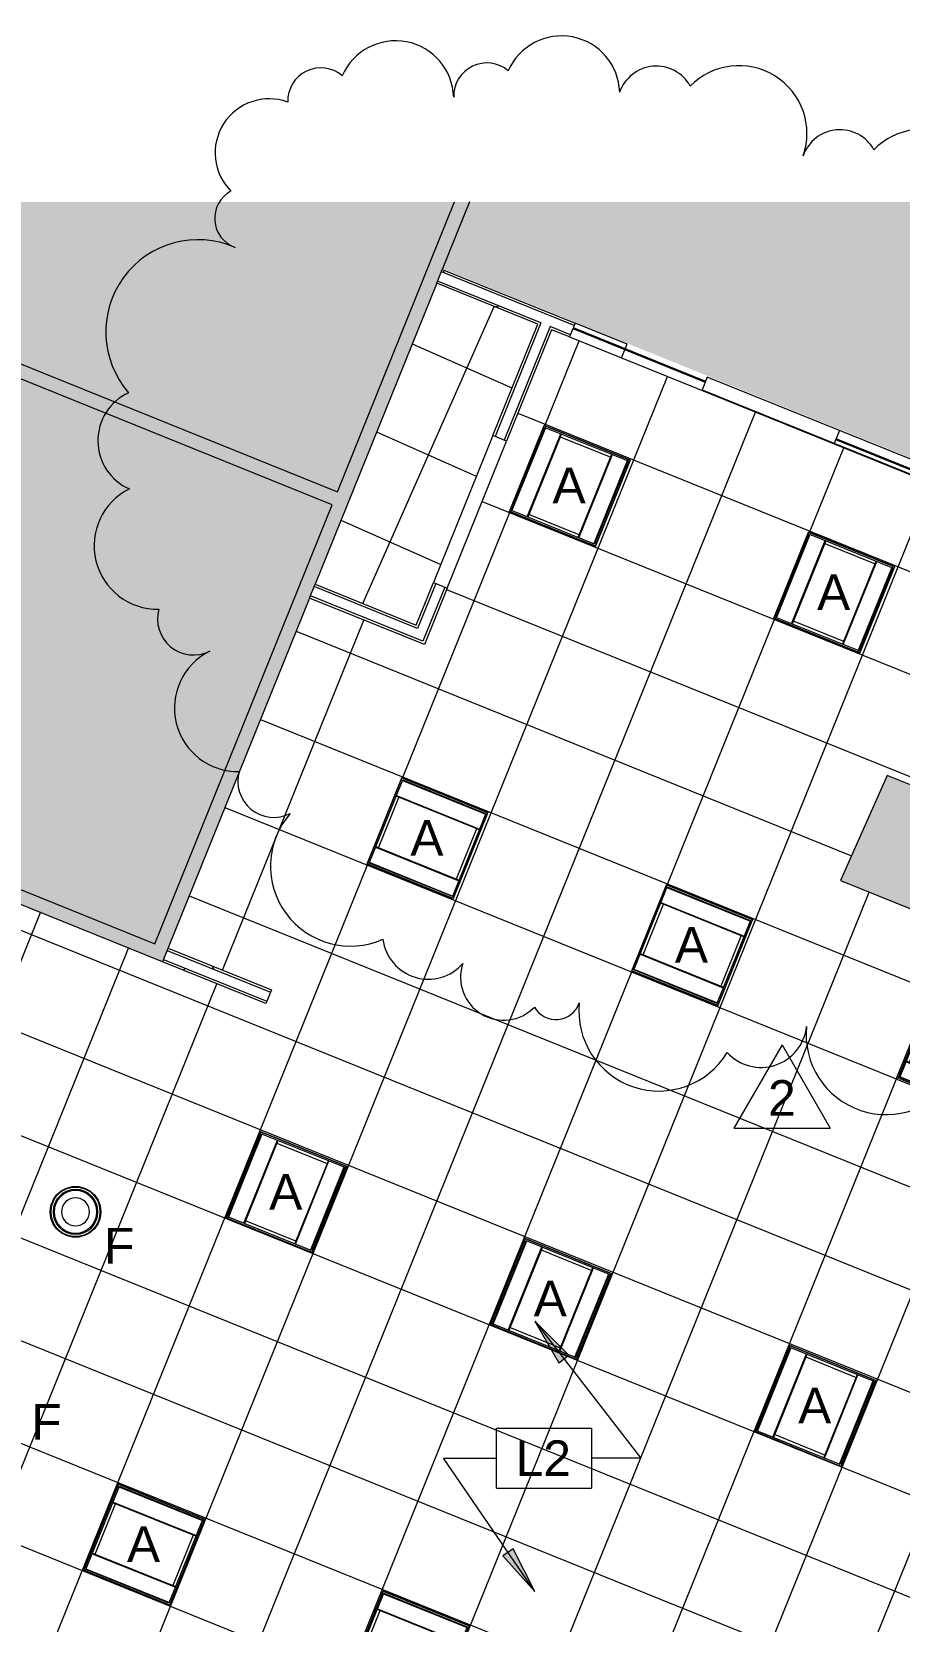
# Model space of a CAD drawing. Header units: inches. Extents: x 240 to 2111, y -1901 to 154.
# Drawn here: x 521 to 739.9, y -247.3 to 153.8 of the extents above; entities that cross this region are included whole.
import ezdxf

# ---------------------------------------------------------------- set-up
doc = ezdxf.new("R2010")
doc.units = ezdxf.units.IN
doc.header["$MEASUREMENT"] = 0
for name, color, linetype, lineweight in [('A-ANNO-KEYN', 231, 'Continuous', 9), ('A-CLNG', 13, 'Continuous', 13), ('A-CLNG-PATT', 13, 'Continuous', 13), ('A-DETL', 90, 'Continuous', 13), ('A-DETL-GENF', 92, 'Continuous', 9), ('A-GLAZ', 151, 'Continuous', 13), ('A-WALL', 113, 'Continuous', 13), ('A-WALL-PATT', 111, 'Continuous', 13), ('E-LITE-EQPM', 33, 'Continuous', 9), ('E-LITE-EQPM-IDEN', 33, 'Continuous', 9), ('G-ANNO-REVC', 71, 'Continuous', 9), ('G-ANNO-REVC-IDEN', 71, 'Continuous', 9), ('I-WALL', 2, 'Continuous', 13)]:
    doc.layers.add(name, color=color, linetype=linetype, lineweight=lineweight)
doc.styles.add('Arial', font='arial.ttf', dxfattribs={"height": 9})
pattern_1 = [(0, (0, 0), (30.72, 7.68), [1.267, -21.773, 1.267, -21.773, -122.88]), (0, (0, 0), (30.72, 7.68), [-46.08, 1.267, -44.813, 1.267, -21.773, -53.76]), (0, (0, 0), (30.72, 7.68), [-115.2, 1.267, -14.093, 1.267, -37.133]), (120, (11.52, 3.84), (-22.011075, 22.7643), [1.267, -21.773, 1.267, -21.773, -122.88]), (120, (11.52, 3.84), (-22.011075, 22.7643), [-46.08, 1.267, -44.813, 1.267, -21.773, -53.76]), (120, (11.52, 3.84), (-22.011075, 22.7643), [-115.2, 1.267, -14.093, 1.267, -37.133]), (240, (15.36, 19.2), (-8.708925, -30.4443), [1.267, -21.773, 1.267, -21.773, -122.88]), (240, (15.36, 19.2), (-8.708925, -30.4443), [-46.08, 1.267, -44.813, 1.267, -21.773, -53.76]), (240, (15.36, 19.2), (-8.708925, -30.4443), [-115.2, 1.267, -14.093, 1.267, -37.133])]

# ---------------------------------------------------------------- blocks, each defined once
blk = doc.blocks.new('Frameless opening with glazing - 36_ x 96_-5225175-REFLECTED CEILING PLAN')
at = {"layer": 'A-GLAZ', "lineweight": 30}
blk.add_line((-19.5, -0.625), (16.5, -0.625), dxfattribs=at)
blk = doc.blocks.new('L-Recessed-Axis-Duo - 2 x 2-V2-REFLECTED CEILING PLAN')
at = {"layer": 'E-LITE-EQPM'}
for p, q in [((-12.03, 12.03), (-12.03, -12.03)), ((12.03, 12.03), (-12.03, 12.03)), ((-11.7, 11.7), (-11.7, -11.7)), ((11.7, 11.7), (-11.7, 11.7)), ((-11.37, 11.26), (-11.37, 11.27)), ((-11.37, 11.14), (-11.37, 11.26)), ((-11.37, 11.14), (11.38, 11.14)), ((11.32, 11.32), (-11.32, 11.32)), ((-11.32, 11.32), (-11.32, -11.32)), ((11.32, -11.32), (11.32, 11.32)), ((11.38, 11.27), (11.38, 11.26)), ((11.38, 11.26), (11.38, 11.14)), ((11.7, -11.7), (11.7, 11.7)), ((12.03, -12.03), (12.03, 12.03)), ((-11.32, 7.03), (11.32, 7.03)), ((-11.32, 7.02), (11.32, 7.02)), ((-11.32, 6.85), (11.32, 6.85)), ((-10.57, 6.87), (-10.57, -6.87)), ((10.57, -6.87), (10.57, 6.87)), ((11.32, -6.85), (-11.32, -6.85)), ((-11.32, -7.02), (11.32, -7.02)), ((-11.32, -7.03), (11.32, -7.03)), ((-12.03, -12.03), (12.03, -12.03)), ((-11.7, -11.7), (11.7, -11.7)), ((-11.37, -11.26), (-11.37, -11.14)), ((-11.37, -11.14), (11.38, -11.14)), ((-11.37, -11.27), (-11.37, -11.26)), ((-11.32, -11.32), (11.32, -11.32)), ((11.38, -11.14), (11.38, -11.26)), ((11.38, -11.26), (11.38, -11.27))]:
    blk.add_line(p, q, dxfattribs=at)
for points, knots in [([(-11.97, 11.97), (-11.98, 11.98), (-11.98, 11.98), (-11.99, 11.99), (-12, 12), (-12.01, 12.01), (-12.01, 12.01), (-12.02, 12.02), (-12.02, 12.02), (-12.03, 12.03), (-12.03, 12.03), (-12.03, 12.03), (-12.03, 12.03)], [0, 0, 0, 0, 0.166667, 0.25, 0.333333, 0.416667, 0.5, 0.583333, 0.666667, 0.75, 0.833333, 1, 1, 1, 1]), ([(-11.7, 11.7), (-11.7, 11.7), (-11.7, 11.7), (-11.7, 11.7), (-11.71, 11.71), (-11.71, 11.71), (-11.72, 11.72), (-11.72, 11.72), (-11.73, 11.73), (-11.73, 11.73)], [0, 0, 0, 0, 0.166667, 0.333333, 0.458333, 0.583333, 0.708333, 0.833333, 1, 1, 1, 1]), ([(-11.64, 11.64), (-11.65, 11.65), (-11.65, 11.65), (-11.66, 11.66), (-11.67, 11.67), (-11.68, 11.68), (-11.68, 11.68), (-11.69, 11.69), (-11.69, 11.69), (-11.7, 11.7), (-11.7, 11.7), (-11.7, 11.7), (-11.7, 11.7)], [0, 0, 0, 0, 0.166667, 0.25, 0.333333, 0.416667, 0.5, 0.583333, 0.666667, 0.75, 0.833333, 1, 1, 1, 1]), ([(11.64, 11.64), (11.65, 11.65), (11.65, 11.65), (11.66, 11.66), (11.67, 11.67), (11.68, 11.68), (11.68, 11.68), (11.69, 11.69), (11.69, 11.69), (11.7, 11.7), (11.7, 11.7), (11.7, 11.7), (11.7, 11.7)], [0, 0, 0, 0, 0.166667, 0.25, 0.333333, 0.416667, 0.5, 0.583333, 0.666667, 0.75, 0.833333, 1, 1, 1, 1]), ([(11.7, 11.7), (11.7, 11.7), (11.7, 11.7), (11.7, 11.7), (11.71, 11.71), (11.71, 11.71), (11.72, 11.72), (11.72, 11.72), (11.73, 11.73), (11.73, 11.73)], [0, 0, 0, 0, 0.166667, 0.333333, 0.458333, 0.583333, 0.708333, 0.833333, 1, 1, 1, 1]), ([(11.97, 11.97), (11.98, 11.98), (11.98, 11.98), (11.99, 11.99), (12, 12), (12.01, 12.01), (12.01, 12.01), (12.02, 12.02), (12.02, 12.02), (12.03, 12.03), (12.03, 12.03), (12.03, 12.03), (12.03, 12.03)], [0, 0, 0, 0, 0.166667, 0.25, 0.333333, 0.416667, 0.5, 0.583333, 0.666667, 0.75, 0.833333, 1, 1, 1, 1]), ([(-12.03, -12.03), (-12.03, -12.03), (-12.03, -12.03), (-12.03, -12.03), (-12.02, -12.02), (-12.02, -12.02), (-12.01, -12.01), (-12.01, -12.01), (-12, -12), (-11.99, -11.99), (-11.98, -11.98), (-11.98, -11.98), (-11.97, -11.97)], [-1, -1, -1, -1, -0.833333, -0.75, -0.666667, -0.583333, -0.5, -0.416667, -0.333333, -0.25, -0.166667, 0, 0, 0, 0]), ([(-11.73, -11.73), (-11.73, -11.73), (-11.72, -11.72), (-11.71, -11.71), (-11.71, -11.71), (-11.7, -11.7), (-11.7, -11.7), (-11.7, -11.7), (-11.7, -11.7)], [-1, -1, -1, -1, -0.75, -0.583333, -0.458333, -0.333333, -0.166667, 0, 0, 0, 0]), ([(-11.7, -11.7), (-11.7, -11.7), (-11.7, -11.7), (-11.7, -11.7), (-11.69, -11.69), (-11.69, -11.69), (-11.68, -11.68), (-11.68, -11.68), (-11.67, -11.67), (-11.66, -11.66), (-11.65, -11.65), (-11.65, -11.65), (-11.64, -11.64)], [-1, -1, -1, -1, -0.833333, -0.75, -0.666667, -0.583333, -0.5, -0.416667, -0.333333, -0.25, -0.166667, 0, 0, 0, 0]), ([(11.64, -11.64), (11.65, -11.65), (11.65, -11.65), (11.66, -11.66), (11.67, -11.67), (11.68, -11.68), (11.68, -11.68), (11.69, -11.69), (11.69, -11.69), (11.7, -11.7), (11.7, -11.7), (11.7, -11.7), (11.7, -11.7)], [0, 0, 0, 0, 0.166667, 0.25, 0.333333, 0.416667, 0.5, 0.583333, 0.666667, 0.75, 0.833333, 1, 1, 1, 1]), ([(11.7, -11.7), (11.7, -11.7), (11.7, -11.7), (11.7, -11.7), (11.71, -11.71), (11.71, -11.71), (11.72, -11.72), (11.72, -11.72), (11.73, -11.73), (11.73, -11.73)], [0, 0, 0, 0, 0.166667, 0.333333, 0.458333, 0.583333, 0.708333, 0.833333, 1, 1, 1, 1]), ([(11.97, -11.97), (11.98, -11.98), (11.98, -11.98), (11.99, -11.99), (12, -12), (12.01, -12.01), (12.01, -12.01), (12.02, -12.02), (12.02, -12.02), (12.03, -12.03), (12.03, -12.03), (12.03, -12.03), (12.03, -12.03)], [0, 0, 0, 0, 0.166667, 0.25, 0.333333, 0.416667, 0.5, 0.583333, 0.666667, 0.75, 0.833333, 1, 1, 1, 1])]:
    blk.add_open_spline(points, degree=3, knots=knots, dxfattribs=at)
blk = doc.blocks.new('L-Recessed-Axis-Duo - 2 x 2-V14-REFLECTED CEILING PLAN')
at = {"layer": 'E-LITE-EQPM'}
for p, q in [((-11.7, 11.7), (-11.7, -11.7)), ((11.7, 11.7), (-11.7, 11.7)), ((-11.37, 11.26), (-11.37, 11.27)), ((-11.37, 11.14), (-11.37, 11.26)), ((-11.37, 11.14), (11.38, 11.14)), ((11.32, 11.32), (-11.32, 11.32)), ((-11.32, 11.32), (-11.32, -11.32)), ((11.32, -11.32), (11.32, 11.32)), ((11.38, 11.27), (11.38, 11.26)), ((11.38, 11.26), (11.38, 11.14)), ((11.7, -11.7), (11.7, 11.7)), ((-11.32, 7.03), (11.32, 7.03)), ((-11.32, 7.02), (11.32, 7.02)), ((-11.32, 6.85), (11.32, 6.85)), ((-10.57, 6.87), (-10.57, -6.87)), ((10.57, -6.87), (10.57, 6.87)), ((11.28, -6.85), (-11.32, -6.85)), ((-11.32, -7.02), (11.32, -7.02)), ((-11.32, -7.03), (11.32, -7.03)), ((-11.7, -11.7), (11.7, -11.7)), ((-11.37, -11.26), (-11.37, -11.14)), ((-11.37, -11.14), (11.38, -11.14)), ((-11.37, -11.27), (-11.37, -11.26)), ((-11.32, -11.32), (11.32, -11.32)), ((11.38, -11.14), (11.38, -11.26)), ((11.38, -11.26), (11.38, -11.27))]:
    blk.add_line(p, q, dxfattribs=at)
for points, knots in [([(-11.64, 11.64), (-11.65, 11.65), (-11.65, 11.65), (-11.66, 11.66), (-11.67, 11.67), (-11.68, 11.68), (-11.68, 11.68), (-11.69, 11.69), (-11.69, 11.69), (-11.7, 11.7), (-11.7, 11.7), (-11.7, 11.7), (-11.7, 11.7)], [0, 0, 0, 0, 0.166667, 0.25, 0.333333, 0.416667, 0.5, 0.583333, 0.666667, 0.75, 0.833333, 1, 1, 1, 1]), ([(11.64, 11.64), (11.65, 11.65), (11.65, 11.65), (11.66, 11.66), (11.67, 11.67), (11.68, 11.68), (11.68, 11.68), (11.69, 11.69), (11.69, 11.69), (11.7, 11.7), (11.7, 11.7), (11.7, 11.7), (11.7, 11.7)], [0, 0, 0, 0, 0.166667, 0.25, 0.333333, 0.416667, 0.5, 0.583333, 0.666667, 0.75, 0.833333, 1, 1, 1, 1]), ([(-11.7, -11.7), (-11.7, -11.7), (-11.7, -11.7), (-11.7, -11.7), (-11.69, -11.69), (-11.69, -11.69), (-11.68, -11.68), (-11.68, -11.68), (-11.67, -11.67), (-11.66, -11.66), (-11.65, -11.65), (-11.65, -11.65), (-11.64, -11.64)], [-1, -1, -1, -1, -0.833333, -0.75, -0.666667, -0.583333, -0.5, -0.416667, -0.333333, -0.25, -0.166667, 0, 0, 0, 0]), ([(11.64, -11.64), (11.65, -11.65), (11.65, -11.65), (11.66, -11.66), (11.67, -11.67), (11.68, -11.68), (11.68, -11.68), (11.69, -11.69), (11.69, -11.69), (11.7, -11.7), (11.7, -11.7), (11.7, -11.7), (11.7, -11.7)], [0, 0, 0, 0, 0.166667, 0.25, 0.333333, 0.416667, 0.5, 0.583333, 0.666667, 0.75, 0.833333, 1, 1, 1, 1])]:
    blk.add_open_spline(points, degree=3, knots=knots, dxfattribs=at)
blk = doc.blocks.new('L-Recessed-Axis-Duo - 2 x 2-V12-REFLECTED CEILING PLAN')
at = {"layer": 'E-LITE-EQPM'}
for p, q in [((-11.7, 11.7), (-11.7, -11.7)), ((11.7, 11.7), (-11.7, 11.7)), ((-11.37, 11.26), (-11.37, 11.27)), ((-11.37, 11.14), (-11.37, 11.26)), ((-11.37, 11.14), (11.38, 11.14)), ((11.32, 11.32), (-11.32, 11.32)), ((-11.32, 11.32), (-11.32, -11.32)), ((11.32, -11.32), (11.32, 11.32)), ((11.38, 11.27), (11.38, 11.26)), ((11.38, 11.26), (11.38, 11.14)), ((11.7, -11.7), (11.7, 11.7)), ((-11.32, 7.03), (11.32, 7.03)), ((-11.32, 7.02), (11.32, 7.02)), ((-11.32, 6.85), (11.32, 6.85)), ((-10.57, 6.87), (-10.57, -6.87)), ((10.57, -6.87), (10.57, 6.87)), ((11.32, -6.85), (-11.32, -6.85)), ((-11.32, -7.02), (11.32, -7.02)), ((-11.32, -7.03), (11.32, -7.03)), ((-11.7, -11.7), (11.7, -11.7)), ((-11.37, -11.26), (-11.37, -11.14)), ((-11.37, -11.14), (11.38, -11.14)), ((-11.37, -11.27), (-11.37, -11.26)), ((-11.32, -11.32), (11.32, -11.32)), ((11.38, -11.14), (11.38, -11.26)), ((11.38, -11.26), (11.38, -11.27))]:
    blk.add_line(p, q, dxfattribs=at)
for points, knots in [([(-11.64, 11.64), (-11.65, 11.65), (-11.65, 11.65), (-11.66, 11.66), (-11.67, 11.67), (-11.68, 11.68), (-11.68, 11.68), (-11.69, 11.69), (-11.69, 11.69), (-11.7, 11.7), (-11.7, 11.7), (-11.7, 11.7), (-11.7, 11.7)], [0, 0, 0, 0, 0.166667, 0.25, 0.333333, 0.416667, 0.5, 0.583333, 0.666667, 0.75, 0.833333, 1, 1, 1, 1]), ([(11.64, 11.64), (11.65, 11.65), (11.65, 11.65), (11.66, 11.66), (11.67, 11.67), (11.68, 11.68), (11.68, 11.68), (11.69, 11.69), (11.69, 11.69), (11.7, 11.7), (11.7, 11.7), (11.7, 11.7), (11.7, 11.7)], [0, 0, 0, 0, 0.166667, 0.25, 0.333333, 0.416667, 0.5, 0.583333, 0.666667, 0.75, 0.833333, 1, 1, 1, 1]), ([(-11.7, -11.7), (-11.7, -11.7), (-11.7, -11.7), (-11.7, -11.7), (-11.69, -11.69), (-11.69, -11.69), (-11.68, -11.68), (-11.68, -11.68), (-11.67, -11.67), (-11.66, -11.66), (-11.65, -11.65), (-11.65, -11.65), (-11.64, -11.64)], [-1, -1, -1, -1, -0.833333, -0.75, -0.666667, -0.583333, -0.5, -0.416667, -0.333333, -0.25, -0.166667, 0, 0, 0, 0]), ([(11.64, -11.64), (11.65, -11.65), (11.65, -11.65), (11.66, -11.66), (11.67, -11.67), (11.68, -11.68), (11.68, -11.68), (11.69, -11.69), (11.69, -11.69), (11.7, -11.7), (11.7, -11.7), (11.7, -11.7), (11.7, -11.7)], [0, 0, 0, 0, 0.166667, 0.25, 0.333333, 0.416667, 0.5, 0.583333, 0.666667, 0.75, 0.833333, 1, 1, 1, 1])]:
    blk.add_open_spline(points, degree=3, knots=knots, dxfattribs=at)
blk = doc.blocks.new('L-Recessed-Axis-Duo - 2 x 2-V8-REFLECTED CEILING PLAN')
at = {"layer": 'E-LITE-EQPM'}
for p, q in [((-11.7, 11.7), (-11.7, -11.7)), ((11.7, 11.7), (-11.7, 11.7)), ((-11.37, 11.26), (-11.37, 11.27)), ((-11.37, 11.14), (-11.37, 11.26)), ((-11.37, 11.14), (11.38, 11.14)), ((11.32, 11.32), (-11.32, 11.32)), ((-11.32, 11.32), (-11.32, -11.32)), ((11.32, -11.32), (11.32, 11.32)), ((11.38, 11.27), (11.38, 11.26)), ((11.38, 11.26), (11.38, 11.14)), ((11.7, -11.7), (11.7, 11.7)), ((-11.32, 7.03), (11.32, 7.03)), ((-11.32, 7.02), (11.32, 7.02)), ((-11.32, 6.85), (11.32, 6.85)), ((-10.57, 6.87), (-10.57, -6.87)), ((10.57, -6.87), (10.57, 6.87)), ((11.32, -6.85), (-11.32, -6.85)), ((-11.32, -7.02), (11.32, -7.02)), ((-11.32, -7.03), (11.32, -7.03)), ((-11.7, -11.7), (11.7, -11.7)), ((-11.37, -11.26), (-11.37, -11.14)), ((-11.37, -11.14), (11.38, -11.14)), ((-11.37, -11.27), (-11.37, -11.26)), ((-11.32, -11.32), (11.32, -11.32)), ((11.38, -11.14), (11.38, -11.26)), ((11.38, -11.26), (11.38, -11.27))]:
    blk.add_line(p, q, dxfattribs=at)
for points, knots in [([(-11.64, 11.64), (-11.65, 11.65), (-11.65, 11.65), (-11.66, 11.66), (-11.67, 11.67), (-11.68, 11.68), (-11.68, 11.68), (-11.69, 11.69), (-11.69, 11.69), (-11.7, 11.7), (-11.7, 11.7), (-11.7, 11.7), (-11.7, 11.7)], [0, 0, 0, 0, 0.166667, 0.25, 0.333333, 0.416667, 0.5, 0.583333, 0.666667, 0.75, 0.833333, 1, 1, 1, 1]), ([(11.64, 11.64), (11.65, 11.65), (11.65, 11.65), (11.66, 11.66), (11.67, 11.67), (11.68, 11.68), (11.68, 11.68), (11.69, 11.69), (11.69, 11.69), (11.7, 11.7), (11.7, 11.7), (11.7, 11.7), (11.7, 11.7)], [0, 0, 0, 0, 0.166667, 0.25, 0.333333, 0.416667, 0.5, 0.583333, 0.666667, 0.75, 0.833333, 1, 1, 1, 1]), ([(-11.7, -11.7), (-11.7, -11.7), (-11.7, -11.7), (-11.7, -11.7), (-11.69, -11.69), (-11.69, -11.69), (-11.68, -11.68), (-11.68, -11.68), (-11.67, -11.67), (-11.66, -11.66), (-11.65, -11.65), (-11.65, -11.65), (-11.64, -11.64)], [-1, -1, -1, -1, -0.833333, -0.75, -0.666667, -0.583333, -0.5, -0.416667, -0.333333, -0.25, -0.166667, 0, 0, 0, 0]), ([(11.64, -11.64), (11.65, -11.65), (11.65, -11.65), (11.66, -11.66), (11.67, -11.67), (11.68, -11.68), (11.68, -11.68), (11.69, -11.69), (11.69, -11.69), (11.7, -11.7), (11.7, -11.7), (11.7, -11.7), (11.7, -11.7)], [0, 0, 0, 0, 0.166667, 0.25, 0.333333, 0.416667, 0.5, 0.583333, 0.666667, 0.75, 0.833333, 1, 1, 1, 1])]:
    blk.add_open_spline(points, degree=3, knots=knots, dxfattribs=at)
blk = doc.blocks.new('L-Recessed-Axis-Duo - 2 x 2-V15-REFLECTED CEILING PLAN')
at = {"layer": 'E-LITE-EQPM'}
for p, q in [((-11.7, 11.7), (-11.7, -11.7)), ((11.7, 11.7), (-11.7, 11.7)), ((-11.37, 11.26), (-11.37, 11.27)), ((-11.37, 11.14), (-11.37, 11.26)), ((-11.37, 11.14), (11.38, 11.14)), ((11.32, 11.32), (-11.32, 11.32)), ((-11.32, 11.32), (-11.32, -11.32)), ((11.32, -11.32), (11.32, 11.32)), ((11.38, 11.27), (11.38, 11.26)), ((11.38, 11.26), (11.38, 11.14)), ((11.7, -11.7), (11.7, 11.7)), ((-11.32, 7.03), (11.32, 7.03)), ((-11.32, 7.02), (11.32, 7.02)), ((-11.32, 6.85), (11.32, 6.85)), ((-10.57, 6.87), (-10.57, -6.87)), ((10.57, -6.87), (10.57, 6.87)), ((11.3, -6.85), (-11.32, -6.85)), ((-11.32, -7.02), (11.32, -7.02)), ((-11.32, -7.03), (11.32, -7.03)), ((-11.7, -11.7), (11.7, -11.7)), ((-11.37, -11.26), (-11.37, -11.14)), ((-11.37, -11.14), (11.38, -11.14)), ((-11.37, -11.27), (-11.37, -11.26)), ((-11.32, -11.32), (11.32, -11.32)), ((11.38, -11.14), (11.38, -11.26)), ((11.38, -11.26), (11.38, -11.27))]:
    blk.add_line(p, q, dxfattribs=at)
for points, knots in [([(-11.64, 11.64), (-11.65, 11.65), (-11.65, 11.65), (-11.66, 11.66), (-11.67, 11.67), (-11.68, 11.68), (-11.68, 11.68), (-11.69, 11.69), (-11.69, 11.69), (-11.7, 11.7), (-11.7, 11.7), (-11.7, 11.7), (-11.7, 11.7)], [0, 0, 0, 0, 0.166667, 0.25, 0.333333, 0.416667, 0.5, 0.583333, 0.666667, 0.75, 0.833333, 1, 1, 1, 1]), ([(11.64, 11.64), (11.65, 11.65), (11.65, 11.65), (11.66, 11.66), (11.67, 11.67), (11.68, 11.68), (11.68, 11.68), (11.69, 11.69), (11.69, 11.69), (11.7, 11.7), (11.7, 11.7), (11.7, 11.7), (11.7, 11.7)], [0, 0, 0, 0, 0.166667, 0.25, 0.333333, 0.416667, 0.5, 0.583333, 0.666667, 0.75, 0.833333, 1, 1, 1, 1]), ([(-11.7, -11.7), (-11.7, -11.7), (-11.7, -11.7), (-11.7, -11.7), (-11.69, -11.69), (-11.69, -11.69), (-11.68, -11.68), (-11.68, -11.68), (-11.67, -11.67), (-11.66, -11.66), (-11.65, -11.65), (-11.65, -11.65), (-11.64, -11.64)], [-1, -1, -1, -1, -0.833333, -0.75, -0.666667, -0.583333, -0.5, -0.416667, -0.333333, -0.25, -0.166667, 0, 0, 0, 0]), ([(11.64, -11.64), (11.65, -11.65), (11.65, -11.65), (11.66, -11.66), (11.67, -11.67), (11.68, -11.68), (11.68, -11.68), (11.69, -11.69), (11.69, -11.69), (11.7, -11.7), (11.7, -11.7), (11.7, -11.7), (11.7, -11.7)], [0, 0, 0, 0, 0.166667, 0.25, 0.333333, 0.416667, 0.5, 0.583333, 0.666667, 0.75, 0.833333, 1, 1, 1, 1])]:
    blk.add_open_spline(points, degree=3, knots=knots, dxfattribs=at)
blk = doc.blocks.new('L-Pendant Allea - L-Pendant Allea-5480521-REFLECTED CEILING PLAN')
at = {"layer": 'E-LITE-EQPM', "flags": 128}
for points in [[(-6.42, 0), (-6.23, 1.54), (-5.68, 2.98), (-4.81, 4.26), (-3.65, 5.28), (-2.28, 6), (-0.77, 6.37), (0.77, 6.37), (2.28, 6), (3.65, 5.28), (4.81, 4.26), (5.69, 2.98), (6.23, 1.53), (6.42, 0)], [(-6.3, 0), (-6.11, 1.52), (-5.56, 2.95), (-4.68, 4.21), (-3.53, 5.21), (-2.16, 5.91), (-0.67, 6.26), (0.86, 6.24), (2.35, 5.84), (3.69, 5.1), (4.81, 4.06), (5.65, 2.78), (6.15, 1.33), (6.3, 0)], [(6.42, 0), (6.23, -1.54), (5.68, -2.98), (4.81, -4.26), (3.65, -5.28), (2.28, -6), (0.77, -6.37), (-0.77, -6.37), (-2.28, -6), (-3.65, -5.28), (-4.81, -4.26), (-5.69, -2.98), (-6.23, -1.53), (-6.42, 0)], [(6.3, 0), (6.11, -1.52), (5.56, -2.95), (4.68, -4.21), (3.53, -5.21), (2.16, -5.91), (0.67, -6.26), (-0.86, -6.24), (-2.35, -5.84), (-3.69, -5.1), (-4.81, -4.06), (-5.65, -2.78), (-6.15, -1.33), (-6.3, 0)]]:
    blk.add_lwpolyline(points, dxfattribs=at)
at = {"layer": 'E-LITE-EQPM'}
for radius, start, end in [(6.25, 360, 180), (5.65, 360, 180), (5.4, 360, 180), (6.25, 180, 360), (5.65, 180, 360), (5.4, 180, 360), (3.52, 0, 180), (3.52, 180, 0)]:
    blk.add_arc((0, 0), radius, start, end, dxfattribs=at)
blk = doc.blocks.new('Frameless opening with glazing - 36_ x 96_-5548912-REFLECTED CEILING PLAN')
at = {"layer": 'A-GLAZ', "lineweight": 30}
blk.add_line((-19.5, -0.5), (16.5, -0.5), dxfattribs=at)
blk = doc.blocks.new('Keynote Tag - Keynote Number - Boxed-135510-REFLECTED CEILING PLAN')
at = {"layer": 'A-ANNO-KEYN'}
for p, q in [((-0.125, -0.0792), (-0.125, 0.0781)), ((-0.125, 0.0781), (0.125, 0.0781)), ((0.125, 0.0781), (0.125, -0.0792)), ((-0.125, -0.0792), (0.125, -0.0792))]:
    blk.add_line(p, q, dxfattribs=at)
blk = doc.blocks.new('Family - ___-5551008-REFLECTED CEILING PLAN')
at = {"layer": 'G-ANNO-REVC'}
for centre, radius, start, end in [((654.74, 138.11), 14.67, 1.6847, 156.4759), ((612.85, 136.88), 14.67, 1.6847, 156.4759), ((594, 136.33), 8.38, 49.8744, 181.6847), ((635.89, 137.56), 8.38, 49.8744, 181.6847), ((678.66, 135.34), 9.81, 29.0842, 160.8945), ((699.51, 128.11), 17.16, 340.8945, 135.6858), ((580.97, 123.24), 13.66, 70.0744, 224.8657), ((724.99, 119.29), 9.81, 29.0842, 160.8945), ((745.84, 112.07), 17.16, 340.8945, 135.6858), ((574.99, 106.73), 7.8, 118.2641, 250.0744), ((768.68, 99.93), 9.29, 3.6389, 135.4492), ((563, 78.06), 23.28, 66.3929, 221.1841), ((783.57, 85.27), 16.26, 315.4492, 110.2404), ((801.77, 67.35), 9.29, 3.6389, 135.4492), ((816.67, 52.69), 16.26, 315.4492, 110.2404), ((551.02, 50.63), 13.3, 114.5826, 246.3929), ((827.66, 30.6), 10.71, 315.01, 86.8203), ((552.78, 24.1), 16, 116.3233, 271.1145), ((826.32, 6.55), 18.73, 266.8203, 61.6115), ((561.9, 5.67), 9.14, 164.513, 296.3233), ((573.05, -16.87), 16, 116.3233, 271.1145), ((820.42, -22.65), 11.57, 293.3258, 65.1361), ((582.17, -35.3), 9.14, 164.513, 296.3233), ((809.47, -46.27), 20.24, 245.1361, 39.9274), ((601.49, -56.73), 20.2, 139.0721, 293.8633), ((796.17, -71.49), 8.36, 283.2291, 55.0395), ((621.11, -73.74), 11.54, 187.2618, 319.0721), ((785.39, -86.91), 14.63, 235.0395, 29.8307), ((640.11, -84.78), 10.86, 161.2976, 316.0888), ((653.34, -89.26), 6.21, 209.4873, 341.2976), ((679.29, -93.33), 20.18, 174.0697, 328.8609), ((705.09, -96.02), 11.53, 222.2594, 354.0697), ((736.64, -99.29), 20.18, 174.0697, 328.8609), ((776.38, -99.76), 1.05, 282.2476, 54.0579), ((762.44, -101.97), 11.53, 222.2594, 354.0697), ((774.99, -101.67), 1.84, 234.0579, 28.8491)]:
    blk.add_arc(centre, radius, start, end, dxfattribs=at)
blk = doc.blocks.new('Revision Tag - Revision Tag-133968-REFLECTED CEILING PLAN')
at = {"layer": 'G-ANNO-REVC-IDEN'}
for p, q in [((0, 0.1384), (-0.1263, -0.0804)), ((0, 0.1384), (0.1263, -0.0804)), ((-0.1263, -0.0804), (0.1263, -0.0804))]:
    blk.add_line(p, q, dxfattribs=at)

msp = doc.modelspace()

# ---------------------------------------------------------------- hatches: boundary and pattern name
at = {"layer": 'A-ANNO-KEYN'}
for points in [[(647.99, -171.63), (654.09, -182.09), (656.59, -180.15)], [(647.99, -239.85), (642.52, -229.05), (639.91, -230.83)]]:
    msp.add_hatch(color=256, dxfattribs=at).paths.add_polyline_path(points, flags=0)
at = {"layer": 'A-CLNG-PATT'}
h = msp.add_hatch(dxfattribs=at)
h.set_pattern_fill('FP_9', color=256, style=0, pattern_type=2)
h.set_pattern_definition([(66.1, (621.16, 46.996), (21.942, -9.724), []), (336.1, (621.16, 46.996), (-9.724, -21.942), [])])
h.paths.add_polyline_path([(618.04, 4.07), (648.73, 80.04), (623.23, 90.34), (592.54, 14.38), (617.81, 4.17)], flags=0)
h = msp.add_hatch(dxfattribs=at)
h.set_pattern_fill('FP_3', color=256, style=0, pattern_type=2)
h.set_pattern_definition([(338, (578.734, -123.295), (-8.9906, -22.2524), []), (248, (578.734, -123.295), (-22.2524, 8.9906), [])])
h.paths.add_polyline_path([(906.93, -362.47), (955.57, -242.08), (858.66, -202.92), (858.7, -202.82), (805.63, -181.38), (805.5, -181.7), (798.78, -178.99), (832.68, -95.07), (785.62, -76.04), (785.81, -75.58), (755.72, -63.42), (752.11, -71.29), (725.13, -60.4), (736.89, -33.87), (764.23, -44.92), (757.4, -59.78), (787.31, -71.87), (824.88, 21.13), (798.94, 31.62), (794.68, 21.07), (652.21, 78.63), (620.11, -0.81), (591.14, 10.9), (555.44, -77.45), (581.51, -87.99), (580.11, -91.45), (464.92, -44.91), (450.31, -81.07), (458.26, -84.29), (406.88, -211.45), (427.65, -219.84), (426.25, -223.32), (397.52, -211.71), (371.61, -275.84), (381.59, -279.87), (381.64, -279.79), (384.52, -280.95), (373.98, -307.04), (361.11, -301.84), (347.46, -335.62), (641.36, -335.62), (641.36, -313.76), (663.36, -313.76), (663.36, -335.62), (840.47, -335.62), (906.92, -362.46)], flags=0)
h.paths.add_polyline_path([(519.91, -332.24), (498.21, -323.47), (506.98, -301.78), (528.68, -310.54), (521.09, -329.32)], flags=0)
h.paths.add_polyline_path([(756.18, -324.06), (734.48, -315.29), (743.25, -293.59), (764.95, -302.36), (757.23, -321.46)], flags=0)
h.paths.add_polyline_path([(863.49, -315.84), (842.1, -307.2), (842.05, -307.18), (841.19, -306.8), (850.22, -284.53), (871.58, -293.16), (871.62, -293.18), (872.49, -293.56), (863.49, -315.84)], flags=0)
h.paths.add_polyline_path([(864.07, -310.49), (869.21, -297.78), (849.6, -289.86), (844.47, -302.57), (863.99, -310.46)], flags=0)
h.paths.add_polyline_path([(453.15, -305.27), (431.45, -296.5), (440.22, -274.8), (461.92, -283.57), (454.55, -301.81)], flags=0)
h.paths.add_polyline_path([(689.38, -297.2), (667.68, -288.44), (676.44, -266.74), (698.14, -275.5), (690.69, -293.95)], flags=0)
h.paths.add_polyline_path([(881.49, -271.29), (860.1, -262.64), (860.05, -262.63), (859.19, -262.25), (868.22, -239.98), (889.58, -248.6), (889.63, -248.62), (890.49, -249), (881.49, -271.28)], flags=0)
h.paths.add_polyline_path([(622.63, -270.2), (600.93, -261.44), (609.7, -239.74), (631.4, -248.51), (624.15, -266.44)], flags=0)
h.paths.add_polyline_path([(882.07, -265.94), (887.21, -253.23), (867.61, -245.31), (862.47, -258.02), (881.99, -265.9)], flags=0)
h.paths.add_polyline_path([(555.87, -243.23), (534.17, -234.46), (542.94, -212.77), (564.64, -221.53), (556.03, -242.85)], flags=0)
h.paths.add_polyline_path([(497.31, -239.45), (495.59, -239.42), (494, -238.98), (492.67, -238.21), (491.44, -237.02), (490.63, -235.67), (490.22, -234.35), (490.07, -233.08), (490.26, -231.67), (490.74, -230.27), (491.5, -229.08), (492.79, -227.85), (494.23, -227.1), (495.69, -226.71), (497.39, -226.75), (498.98, -227.18), (500.31, -227.95), (501.54, -229.14), (502.35, -230.49), (502.76, -231.81), (502.91, -233.08), (502.72, -234.49), (502.24, -235.89), (501.48, -237.08), (500.19, -238.31), (498.75, -239.06), (497.36, -239.43)], flags=0)
h.paths.add_polyline_path([(792.06, -235.08), (770.36, -226.31), (779.13, -204.62), (800.83, -213.38), (792.1, -234.99)], flags=0)
h.paths.add_polyline_path([(403.4, -210.04), (453.37, -86.36), (448.9, -84.55), (398.93, -208.24), (402.81, -209.8)], flags=0)
h.paths.add_polyline_path([(725.26, -208.23), (703.56, -199.46), (712.32, -177.76), (734.02, -186.53), (725.56, -207.48)], flags=0)
h.paths.add_polyline_path([(467.52, -207.43), (445.82, -198.66), (454.59, -176.96), (476.28, -185.73), (469.09, -203.55)], flags=0)
h.paths.add_polyline_path([(514.54, -194.8), (512.82, -194.76), (511.24, -194.33), (509.91, -193.56), (508.68, -192.37), (507.86, -191.02), (507.45, -189.7), (507.3, -188.43), (507.49, -187.02), (507.97, -185.62), (508.73, -184.43), (510.02, -183.2), (511.46, -182.45), (512.92, -182.06), (514.62, -182.1), (516.21, -182.53), (517.54, -183.3), (518.77, -184.49), (519.58, -185.84), (519.99, -187.16), (520.14, -188.43), (519.95, -189.84), (519.47, -191.24), (518.71, -192.43), (517.38, -193.68), (515.98, -194.41), (514.59, -194.78)], flags=0)
h.paths.add_polyline_path([(658.51, -181.23), (636.81, -172.46), (645.58, -150.76), (667.28, -159.53), (659.02, -179.97)], flags=0)
h.paths.add_polyline_path([(591.75, -154.26), (570.06, -145.49), (578.82, -123.79), (600.52, -132.56), (593.16, -150.76)], flags=0)
h.paths.add_polyline_path([(532.89, -150.37), (531.18, -150.33), (529.59, -149.9), (528.26, -149.13), (527.05, -147.96), (526.22, -146.59), (525.81, -145.27), (525.66, -144), (525.85, -142.59), (526.33, -141.19), (527.09, -140), (528.38, -138.77), (529.81, -138.02), (531.27, -137.63), (532.98, -137.66), (534.56, -138.1), (535.89, -138.87), (537.12, -140.06), (537.94, -141.41), (538.35, -142.73), (538.5, -144), (538.31, -145.41), (537.83, -146.81), (537.07, -148), (535.78, -149.23), (534.34, -149.98), (532.95, -150.35)], flags=0)
h.paths.add_polyline_path([(761.52, -119.51), (740.13, -110.86), (740.09, -110.84), (739.22, -110.46), (748.26, -88.19), (769.62, -96.83), (769.67, -96.85), (770.53, -97.23), (761.52, -119.51)], flags=0)
h.paths.add_polyline_path([(503.4, -118.45), (481.7, -109.69), (490.47, -87.99), (512.17, -96.76), (503.95, -117.08)], flags=0)
h.paths.add_polyline_path([(762.11, -114.16), (767.25, -101.46), (747.65, -93.53), (742.51, -106.23), (762.02, -114.13)], flags=0)
h.paths.add_polyline_path([(694.15, -91.93), (672.45, -83.16), (681.22, -61.46), (702.92, -70.23), (695.1, -89.57)], flags=0)
h.paths.add_polyline_path([(627.39, -64.96), (605.69, -56.19), (614.46, -34.49), (636.16, -43.26), (628.56, -62.06)], flags=0)
h.paths.add_polyline_path([(730.03, -2.95), (708.33, 5.81), (717.1, 27.51), (738.8, 18.75), (731.56, 0.83)], flags=0)
h.paths.add_polyline_path([(663.27, 24.02), (641.57, 32.79), (650.34, 54.48), (672.04, 45.72), (663.43, 24.41)], flags=0)
at = {"layer": 'A-DETL-GENF'}
h = msp.add_hatch(color=254, dxfattribs=at)
h.paths.add_polyline_path([(803.81, -1901.45), (2110.78, -1901.45), (2110.78, -176.86), (2008.52, -429.97), (1892.39, -383.05), (1892.39, -747.55), (1888.89, -747.55), (1888.89, -489.42), (1881.89, -489.42), (1881.89, -485.92), (1888.89, -485.92), (1888.89, -381.64), (1871.3, -374.53), (1913.44, -270.22), (1928.64, -276.36), (1927.33, -279.61), (1915.37, -274.78), (1875.85, -372.6), (2006.58, -425.41), (2068.3, -272.67), (1992.86, -242.19), (1970.67, -297.12), (1964.41, -294.59), (1965.72, -291.35), (1968.74, -292.56), (1989.62, -240.88), (1981.97, -237.79), (1983.28, -234.55), (2069.61, -269.42), (2110.78, -167.52), (2110.78, 42.18), (1940.83, 110.88), (1553.94, 110.88), (1494.21, -36.95), (1610.28, -83.84), (1608.97, -87.09), (1480.15, -35.04), (1481.46, -31.8), (1490.97, -35.64), (1550.16, 110.88), (1346.5, 110.88), (1315.87, 35.15), (1393.31, 3.82), (1393.43, 4.11), (1413.83, -4.13), (1413.74, -4.44), (1444.38, -16.81), (1443.06, -20.06), (1412.41, -7.67), (1405.58, -24.53), (1385.19, -16.29), (1392, 0.57), (1294.39, 40.06), (1295.7, 43.3), (1312.62, 36.46), (1342.72, 110.88), (1145.86, 110.88), (1150.94, 108.82), (1148.52, 102.84), (1258.62, 58.3), (1257.31, 55.06), (1147.2, 99.6), (1139.52, 80.6), (1115.51, 90.32), (1123.83, 110.88), (631.53, 110.88), (624.73, 94.03), (792.9, 26), (797.01, 36.17), (959.52, -29.48), (958.26, -32.61), (992.67, -46.53), (990.79, -51.16), (827.72, 14.8), (792.13, -73.28), (994.81, -155.26), (1030.43, -67.2), (1027.87, -66.16), (1029.75, -61.53), (1058.18, -73.03), (1056.3, -77.66), (1037.85, -70.2), (1002.22, -158.26), (1015.08, -163.45), (1018.42, -155.21), (1038.81, -163.45), (1030.57, -183.85), (1010.17, -175.6), (1010.93, -173.71), (998.08, -168.51), (976.49, -221.88), (1215.66, -318.63), (1265.23, -195.93), (1222.67, -178.72), (1234.41, -149.71), (1093.38, -92.66), (1095.26, -88.03), (1283.56, -164.2), (1281.68, -168.83), (1280.66, -168.42), (1244.39, -258.21), (1281.37, -273.17), (1285.4, -263.21), (1305.79, -271.45), (1298.33, -289.91), (1307.84, -293.76), (1347.55, -195.48), (1318.76, -183.83), (1320.64, -179.2), (1352.67, -192.15), (1350.78, -196.82), (1494.45, -254.87), (1496.31, -250.28), (1637.87, -307.47), (1637.86, -1157.84), (1596.49, -1157.84), (1596.49, -1238.44), (1393.68, -1238.48), (1390.34, -1246.85), (1390.34, -1238.44), (1388.86, -1238.44), (1388.86, -855.25), (1285.16, -925.18), (1265.15, -975.36), (1229.33, -960.88), (1199.86, -980.75), (1179.39, -995), (1206.13, -1033.42), (1190.34, -1072.48), (1093.05, -928.2), (1092.62, -927.66), (1092.08, -927.23), (1091.46, -926.93), (1090.79, -926.79), (1090.1, -926.8), (1089.43, -926.97), (1088.82, -927.28), (1040.99, -959.53), (1028.72, -950.31), (1016.73, -940.73), (1005.04, -930.78), (993.65, -920.48), (982.58, -909.85), (971.84, -898.88), (961.44, -887.59), (951.38, -876), (941.31, -863.63), (932.34, -851.92), (923.37, -839.46), (914.79, -826.73), (906.6, -813.75), (898.8, -800.52), (891.41, -787.07), (884.43, -773.4), (877.86, -759.52), (871.72, -745.45), (866.01, -731.2), (860.73, -716.79), (855.89, -702.22), (851.5, -687.51), (847.55, -672.68), (895.3, -640.47), (895.87, -640), (896.35, -639.3), (896.59, -638.72), (896.69, -637.99), (896.59, -637.19), (896.31, -636.49), (811.28, -510.38), (305.2, -510.38), (305.2, -339.24), (300.95, -339.24), (300.95, -335.74), (343.64, -335.74), (357.87, -300.53), (351.67, -298.02), (362.17, -272.03), (368.37, -274.53), (394.33, -210.29), (355.22, -194.49), (356.53, -191.24), (362.31, -193.57), (381.76, -145.42), (375.99, -143.08), (377.3, -139.84), (416.41, -155.63), (461.67, -43.6), (434.32, -32.55), (437.22, -25.37), (440.47, -26.68), (438.87, -30.62), (552.11, -76.36), (596.87, 34.43), (483.64, 80.18), (475.59, 60.26), (481.6, 57.83), (472.61, 35.57), (466.6, 38), (455.45, 10.41), (452.21, 11.72), (463.35, 39.31), (450.36, 44.57), (459.35, 66.82), (472.35, 61.57), (481.71, 84.74), (598.18, 37.68), (627.76, 110.88), (239.63, 110.88), (239.63, -1901.45), (801.64, -1901.45)], flags=0)
h.paths.add_polyline_path([(1701.73, -747.55), (1698.23, -747.55), (1698.23, -470.21), (1701.73, -470.21), (1701.73, -485.92), (1841.89, -485.96), (1841.89, -489.42), (1701.73, -489.42), (1701.73, -643.75)], flags=0)
h.paths.add_polyline_path([(713.83, -737.92), (688.79, -727.81), (695.59, -710.99), (720.62, -721.11), (713.97, -737.56)], flags=0)
h.paths.add_polyline_path([(473.33, -647.04), (451.84, -638.35), (460.83, -616.1), (482.32, -624.78), (474.65, -643.75)], flags=0)
h.paths.add_polyline_path([(1727.98, -601.81), (1727.98, -579.81), (1749.98, -579.81), (1749.98, -601.81)], flags=0)
h.paths.add_polyline_path([(1698.23, -430.21), (1698.23, -265.39), (1114.16, -29.41), (1115.47, -26.16), (1601.7, -222.61), (1623.43, -168.83), (1632.93, -172.67), (1631.62, -175.92), (1625.36, -173.39), (1604.94, -223.92), (1643.89, -239.65), (1664.3, -189.12), (1657.58, -186.41), (1658.89, -183.16), (1704.64, -201.65), (1703.33, -204.89), (1667.55, -190.43), (1647.13, -240.97), (1726.79, -273.15), (1747.21, -222.62), (1740.42, -219.88), (1741.73, -216.63), (1748.52, -219.37), (1753.92, -206.01), (1796.89, -223.37), (1795.58, -226.62), (1755.86, -210.57), (1728.95, -277.16), (1728.95, -289.53), (1751.97, -289.53), (1751.97, -322.54), (1827.01, -352.86), (1866.45, -255.25), (1828.92, -240.09), (1830.23, -236.84), (1871.01, -253.32), (1828.95, -357.42), (1725.45, -315.6), (1725.45, -276.38), (1701.73, -266.8), (1701.73, -430.21)], flags=0)
h.paths.add_polyline_path([(1207.25, -339.45), (1214.16, -322.33), (967.57, -222.58), (990.66, -165.51), (987.76, -164.34), (967.89, -213.52), (918.74, -193.69), (908.6, -218.78), (1186.4, -331.02)], flags=0)
h.paths.add_polyline_path([(260.95, -339.24), (242.95, -339.24), (242.95, -335.74), (260.95, -335.74)], flags=0)
h.paths.add_polyline_path([(1749.97, -321.73), (1749.97, -315.53), (1734.61, -315.53), (1749.25, -321.44)], flags=0)
h.paths.add_polyline_path([(1747.21, -291.81), (1749.97, -291.81), (1749.97, -291.53), (1728.95, -291.53), (1728.95, -291.81), (1746.66, -291.81)], flags=0)
h.paths.add_polyline_path([(1277.93, -281.67), (1279.87, -276.88), (1242.89, -261.92), (1240.94, -266.73), (1277.15, -281.36)], flags=0)
h.paths.add_polyline_path([(1944.88, -222.81), (1929.12, -216.44), (1930.43, -213.19), (1935.63, -215.29), (1987.54, -86.83), (1990.78, -88.14), (1938.88, -216.61), (1946.19, -219.56)], flags=0)
h.paths.add_polyline_path([(395.64, -207.04), (399.56, -197.32), (372.21, -186.27), (384.55, -155.73), (411.9, -166.77), (415.05, -158.87), (385.01, -146.73), (365.55, -194.89), (394.33, -206.51)], flags=0)
h.paths.add_polyline_path([(965.12, -207.01), (983.12, -162.46), (938.64, -144.47), (920.62, -189.03), (963.25, -206.26)], flags=0)
h.paths.add_polyline_path([(1892.03, -201.45), (1723.86, -133.48), (1725.16, -130.26), (1802.23, -161.39), (1864.13, -8.18), (1867.37, -9.49), (1805.47, -162.71), (1893.34, -198.21)], flags=0)
h.paths.add_polyline_path([(400.31, -195.47), (401.16, -193.37), (378.91, -184.37), (387.9, -162.12), (410.15, -171.11), (411.15, -168.63), (385.66, -158.33), (374.81, -185.17), (399.56, -195.17)], flags=0)
h.paths.add_polyline_path([(1266.54, -192.69), (1276.95, -166.92), (1237.65, -151.02), (1227.23, -176.79), (1265.23, -192.16)], flags=0)
h.paths.add_polyline_path([(1012.81, -169.08), (1013.2, -168.1), (1000.35, -162.9), (999.95, -163.88), (1011.41, -168.51)], flags=0)
h.paths.add_polyline_path([(992.54, -160.88), (992.93, -159.9), (940.89, -138.85), (940.52, -139.83), (983.12, -157.07)], flags=0)
h.paths.add_polyline_path([(1672.33, -132.53), (1651.93, -124.29), (1658.82, -107.23), (1646.06, -102.07), (1647.37, -98.83), (1660.13, -103.99), (1660.17, -103.89), (1668.75, -107.36), (1720.61, 21.02), (1710.42, 25.14), (1720.16, 49.25), (1744.26, 39.51), (1734.52, 15.4), (1723.86, 19.71), (1671.99, -108.67), (1680.57, -112.13), (1680.57, -112.24), (1688.07, -115.27), (1686.76, -118.52), (1679.22, -115.47), (1673.24, -130.26)], flags=0)
h.paths.add_polyline_path([(2000.45, -89.89), (1980.05, -81.64), (1988.29, -61.24), (2008.69, -69.49), (2003.33, -82.75)], flags=0)
h.paths.add_polyline_path([(1077.07, -14.42), (1072.05, -12.39), (1073.36, -9.15), (1078.38, -11.18)], flags=0)
h.paths.add_polyline_path([(1138.42, 83.21), (1138.49, 83.38), (1118.18, 91.59), (1118.11, 91.42), (1137.99, 83.38)], flags=0)
h.paths.add_polyline_path([(1146.74, 103.78), (1148.33, 107.72), (1140.52, 110.88), (1129.18, 110.88), (1138.49, 107.11)], flags=0)
msp.add_hatch(color=7, dxfattribs=at).paths.add_polyline_path([(752.11, -71.29), (764.23, -44.92), (736.89, -33.87), (725.13, -60.4), (730.03, -62.38)], flags=0)
at = {"layer": 'A-WALL-PATT', "lineweight": 9}
for points in [[(554.04, -80.92), (631.53, 110.88), (627.76, 110.88), (550.79, -79.61), (552.61, -80.34)], [(596.87, 34.43), (598.18, 37.68), (481.71, 84.74), (480.4, 81.49), (590.47, 37.02)], [(550.79, -79.61), (552.11, -76.37), (435.63, -29.31), (434.32, -32.55), (546.26, -77.78)]]:
    msp.add_hatch(color=7, dxfattribs=at).paths.add_polyline_path(points, flags=0)
h = msp.add_hatch(dxfattribs=at)
h.set_pattern_fill('FP_2', color=256, style=0, pattern_type=2)
h.set_pattern_definition(pattern_1)
h.paths.add_polyline_path([(657.94, 79.69), (658.17, 80.27), (624.64, 93.82), (624.41, 93.24), (648.95, 83.32)], flags=0)
h = msp.add_hatch(dxfattribs=at)
h.set_pattern_fill('FP_2', color=256, style=0, pattern_type=2)
h.set_pattern_definition(pattern_1)
h.paths.add_polyline_path([(656.77, 76.79), (657, 77.37), (651.86, 79.43), (651.63, 78.87), (655.33, 77.37)], flags=0)
h.paths.add_polyline_path([(649.31, 79.81), (649.55, 80.38), (623.47, 90.92), (623.23, 90.34), (648.95, 79.95)], flags=0)
h = msp.add_hatch(dxfattribs=at)
h.set_pattern_fill('FP_2', color=256, style=0, pattern_type=2)
h.set_pattern_definition(pattern_1)
h.paths.add_polyline_path([(618.39, 3.26), (622.97, 14.6), (622.39, 14.84), (617.81, 3.49), (618.04, 3.4)], flags=0)
h.paths.add_polyline_path([(637.95, 51.69), (649.31, 79.81), (648.73, 80.04), (637.37, 51.93)], flags=0)
h = msp.add_hatch(dxfattribs=at)
h.set_pattern_fill('FP_2', color=256, style=0, pattern_type=2)
h.set_pattern_definition(pattern_1)
h.paths.add_polyline_path([(619.53, -0.57), (619.77, 0.01), (591.37, 11.48), (591.14, 10.9), (618.83, -0.29)], flags=0)
h = msp.add_hatch(dxfattribs=at)
h.set_pattern_fill('FP_2', color=256, style=0, pattern_type=2)
h.set_pattern_definition(pattern_1)
h.paths.add_polyline_path([(581.28, -88.56), (581.51, -87.98), (555.44, -77.45), (555.21, -78.02), (580.34, -88.18)], flags=0)
h = msp.add_hatch(dxfattribs=at)
h.set_pattern_fill('FP_2', color=256, style=0, pattern_type=2)
h.set_pattern_definition(pattern_1)
h.paths.add_polyline_path([(580.11, -91.45), (580.34, -90.87), (554.27, -80.34), (554.04, -80.92), (578.67, -90.87)], flags=0)

# ---------------------------------------------------------------- linework, layer by layer
at = {"layer": 'A-ANNO-KEYN'}
for p, q in [((647.99, -171.63), (654.09, -182.09)), ((656.59, -180.15), (647.99, -171.63)), ((647.99, -171.63), (674.75, -206.19)), ((654.09, -182.09), (656.59, -180.15)), ((624.97, -206.18), (638.29, -206.18)), ((647.99, -239.85), (624.97, -206.18)), ((674.75, -206.19), (662.29, -206.19)), ((642.52, -229.05), (639.91, -230.83)), ((639.91, -230.83), (647.99, -239.85)), ((647.99, -239.85), (642.52, -229.05))]:
    msp.add_line(p, q, dxfattribs=at)
at = {"layer": 'A-CLNG'}
for p, q in [((669.87, 71.5), (794.68, 21.07)), ((650.34, 54.48), (641.57, 32.79)), ((672.04, 45.72), (650.34, 54.48)), ((663.27, 24.02), (672.04, 45.72)), ((641.57, 32.79), (663.27, 24.02)), ((717.1, 27.51), (708.33, 5.81)), ((738.8, 18.75), (717.1, 27.51)), ((730.03, -2.95), (738.8, 18.75)), ((708.33, 5.81), (730.03, -2.95)), ((614.46, -34.49), (605.69, -56.19)), ((636.16, -43.26), (614.46, -34.49)), ((627.39, -64.96), (636.16, -43.26)), ((605.69, -56.19), (627.39, -64.96)), ((681.22, -61.46), (672.45, -83.16)), ((702.92, -70.23), (681.22, -61.46)), ((694.15, -91.93), (702.92, -70.23)), ((672.45, -83.16), (694.15, -91.93)), ((578.82, -123.79), (570.06, -145.49)), ((600.52, -132.56), (578.82, -123.79)), ((591.75, -154.26), (600.52, -132.56)), ((570.06, -145.49), (591.75, -154.26)), ((645.58, -150.76), (636.81, -172.46)), ((667.28, -159.53), (645.58, -150.76)), ((658.51, -181.23), (667.28, -159.53)), ((636.81, -172.46), (658.51, -181.23)), ((712.32, -177.76), (703.56, -199.46)), ((734.02, -186.53), (712.32, -177.76)), ((725.26, -208.23), (734.02, -186.53)), ((703.56, -199.46), (725.26, -208.23)), ((542.94, -212.77), (534.17, -234.46)), ((564.64, -221.53), (542.94, -212.77)), ((555.87, -243.23), (564.64, -221.53)), ((534.17, -234.46), (555.87, -243.23)), ((609.7, -239.74), (600.93, -261.44)), ((631.4, -248.51), (609.7, -239.74))]:
    msp.add_line(p, q, dxfattribs=at)
at = {"layer": 'A-DETL'}
for p, q in [((736.89, -33.87), (725.13, -60.4)), ((764.23, -44.92), (736.89, -33.87)), ((725.13, -60.4), (752.11, -71.29))]:
    msp.add_line(p, q, dxfattribs=at)
at = {"layer": 'A-WALL'}
for p, q in [((623.23, 90.34), (624.64, 93.82)), ((657.94, 79.69), (624.41, 93.24)), ((649.55, 80.38), (623.47, 90.92)), ((649.55, 80.38), (637.95, 51.69)), ((651.86, 79.45), (640.27, 50.76)), ((657, 77.37), (651.86, 79.45)), ((591.14, 10.9), (592.54, 14.38)), ((618.39, 3.26), (592.31, 13.8)), ((622.97, 14.6), (618.39, 3.26)), ((625.29, 13.67), (619.77, 0.01)), ((619.77, 0.01), (591.37, 11.48)), ((555.21, -78.02), (581.28, -88.56)), ((554.27, -80.34), (580.34, -90.87))]:
    msp.add_line(p, q, dxfattribs=at)
at = {"layer": 'I-WALL', "color": 8, "lineweight": 20}
for p, q in [((598.18, 37.68), (627.76, 110.88)), ((631.53, 110.88), (624.64, 93.82)), ((623.23, 90.34), (592.54, 14.38)), ((481.71, 84.74), (598.18, 37.68)), ((596.87, 34.43), (483.64, 80.18)), ((552.11, -76.37), (596.87, 34.43)), ((591.14, 10.9), (554.04, -80.92)), ((438.87, -30.62), (552.11, -76.37)), ((554.04, -80.92), (464.92, -44.91))]:
    msp.add_line(p, q, dxfattribs=at)
at = {"layer": 'I-WALL'}
for p, q in [((624.64, 93.82), (658.17, 80.27)), ((648.73, 80.04), (623.23, 90.34)), ((658.17, 80.27), (656.77, 76.79)), ((637.37, 51.93), (648.73, 80.04)), ((652.21, 78.63), (640.85, 50.52)), ((656.77, 76.79), (652.21, 78.63)), ((640.85, 50.52), (637.37, 51.93)), ((592.54, 14.38), (618.04, 4.07)), ((618.04, 4.07), (622.39, 14.84)), ((625.87, 13.43), (620.11, -0.81)), ((622.39, 14.84), (625.87, 13.43)), ((620.11, -0.81), (591.14, 10.9)), ((555.44, -77.45), (581.51, -87.98)), ((580.11, -91.45), (554.04, -80.92)), ((581.51, -87.98), (580.11, -91.45))]:
    msp.add_line(p, q, dxfattribs=at)
at = {"layer": 'I-WALL', "lineweight": 9}
for p, q in [((671.28, 74.98), (658.17, 80.27)), ((656.77, 76.79), (669.87, 71.5)), ((669.87, 71.5), (671.28, 74.98)), ((691.5, 66.67), (690.19, 63.42)), ((758.26, 39.7), (691.5, 66.67)), ((690.19, 63.42), (756.95, 36.45)), ((724.88, 53.18), (723.57, 49.94)), ((637.37, 51.93), (622.39, 14.84)), ((625.87, 13.43), (640.85, 50.52))]:
    msp.add_line(p, q, dxfattribs=at)

# ---------------------------------------------------------------- block references
at = {"layer": 'A-ANNO-KEYN', "xscale": 95.99999999999994, "yscale": 95.99999999999994, "zscale": 95.99999999999994}
msp.add_blockref('Keynote Tag - Keynote Number - Boxed-135510-REFLECTED CEILING PLAN', (650.29, -206.13), dxfattribs=at)
msp.add_blockref('Keynote Tag - Keynote Number - Boxed-135510-REFLECTED CEILING PLAN', (650.29, -206.13), dxfattribs=at)
at = {"layer": 'A-GLAZ'}
for name, p, rotation in [('Frameless opening with glazing - 36_ x 96_-5548912-REFLECTED CEILING PLAN', (672.77, 72.35), 157.9999999999996), ('Frameless opening with glazing - 36_ x 96_-5225175-REFLECTED CEILING PLAN', (742.3, 44.26), 337.9999999999995)]:
    msp.add_blockref(name, p, dxfattribs=dict(at, rotation=rotation))
at = {"layer": 'E-LITE-EQPM', "extrusion": (0, 0, -1)}
for name, p, rotation in [('L-Recessed-Axis-Duo - 2 x 2-V12-REFLECTED CEILING PLAN', (-656.81, 39.25), 112.0000000000004), ('L-Recessed-Axis-Duo - 2 x 2-V12-REFLECTED CEILING PLAN', (-723.56, 12.28), 112.0000000000004), ('L-Recessed-Axis-Duo - 2 x 2-V8-REFLECTED CEILING PLAN', (-620.93, -49.72), 202.0000000000004), ('L-Recessed-Axis-Duo - 2 x 2-V8-REFLECTED CEILING PLAN', (-687.68, -76.7), 202.0000000000004), ('L-Recessed-Axis-Duo - 2 x 2-V2-REFLECTED CEILING PLAN', (-754.88, -103.84), 202.0242603256291), ('L-Recessed-Axis-Duo - 2 x 2-V15-REFLECTED CEILING PLAN', (-585.29, -139.02), 112.0000000000004), ('L-Recessed-Axis-Duo - 2 x 2-V12-REFLECTED CEILING PLAN', (-652.04, -166), 112.0000000000004), ('L-Recessed-Axis-Duo - 2 x 2-V14-REFLECTED CEILING PLAN', (-718.79, -193), 112.0000000000004), ('L-Recessed-Axis-Duo - 2 x 2-V8-REFLECTED CEILING PLAN', (-549.41, -228), 202.0000000000004), ('L-Recessed-Axis-Duo - 2 x 2-V8-REFLECTED CEILING PLAN', (-616.16, -254.97), 202.0000000000004)]:
    msp.add_blockref(name, p, dxfattribs=dict(at, rotation=rotation))
at = {"layer": 'E-LITE-EQPM', "rotation": 179.9999749188097}
msp.add_blockref('L-Pendant Allea - L-Pendant Allea-5480521-REFLECTED CEILING PLAN', (532.08, -144), dxfattribs=at)
at = {"layer": 'G-ANNO-REVC'}
msp.add_blockref('Family - ___-5551008-REFLECTED CEILING PLAN', (0, 0), dxfattribs=at)
at = {"layer": 'G-ANNO-REVC-IDEN', "xscale": 95.99999999999994, "yscale": 95.99999999999994, "zscale": 95.99999999999994}
msp.add_blockref('Revision Tag - Revision Tag-133968-REFLECTED CEILING PLAN', (710.38, -115.17), dxfattribs=at)

# ---------------------------------------------------------------- texts
at = {"layer": 'A-ANNO-KEYN', "char_height": 9, "width": 16.968, "attachment_point": 1, "style": 'Arial'}
for insert in [(643.13, -201.67), (643.13, -201.68)]:
    msp.add_mtext('L2', dxfattribs=dict(at, insert=insert))
at = {"layer": 'E-LITE-EQPM-IDEN', "char_height": 9, "attachment_point": 1, "style": 'Arial'}
for s, insert, width in [('A', (652.45, 43.84), 10.302), ('A', (719.21, 16.87), 10.302), ('A', (616.57, -45.13), 10.302), ('A', (683.33, -72.11), 10.302), ('A', (580.94, -134.43), 10.302), ('F', (539.27, -148.04), 9.393), ('A', (647.69, -161.41), 10.302), ('A', (714.44, -188.41), 10.302), ('F', (520.92, -192.47), 9.393), ('A', (545.05, -223.41), 10.302)]:
    msp.add_mtext(s, dxfattribs=dict(at, insert=insert, width=width))
at = {"layer": 'G-ANNO-REVC-IDEN', "insert": (706.84, -110.77), "char_height": 9, "width": 8.484, "attachment_point": 1, "style": 'Arial'}
msp.add_mtext('2', dxfattribs=at)

doc.saveas('drawing.dxf')
